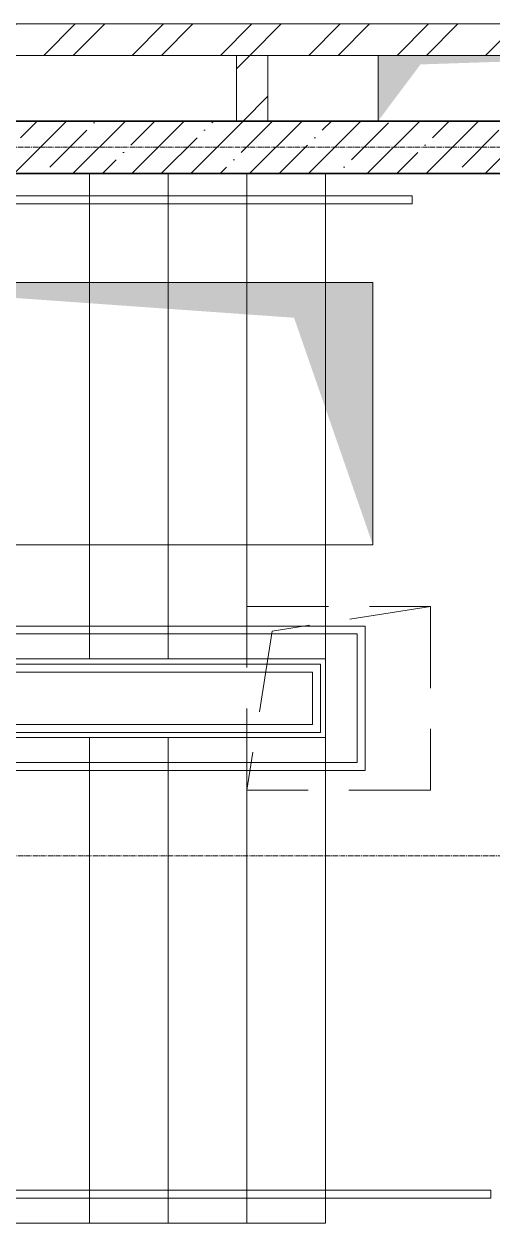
# Model space of a CAD drawing. Header units: millimetres. Extents: x -231292 to 573618, y -153144 to 564035.
# Drawn here: x 117878 to 119663, y 435002 to 439572 of the extents above; entities that cross this region are included whole.
import ezdxf

# ---------------------------------------------------------------- set-up
doc = ezdxf.new("R2010")
doc.units = ezdxf.units.MM
doc.linetypes.add('CENTER2', pattern=[28.575, 19.05, -3.175, 3.175, -3.175])
doc.linetypes.add('HIDDEN', pattern=[9.525, 6.35, -3.175])
doc.layers.get('0').update_dxf_attribs({"color": 250})
doc.layers.add('АР_Делит', color=250, linetype='Continuous', lineweight=0, plot=False)
for name, color, linetype, lineweight in [('АР_ЛК_Перила', 250, 'Continuous', 0), ('АР_Стены ЖБ', 250, 'Continuous', 35), ('АР_Стены кирпич', 250, 'Continuous', 20), ('АР_Ф_ЛК', 250, 'Continuous', 5), ('АР_Штриховка', 250, 'Continuous', 0), ('ОВ_Классы', 250, 'Continuous', 0), ('ОВ_Шахты', 250, 'Continuous', 5), ('РД_Ограждения', 250, 'Continuous', 5), ('РД_Оси_100', 250, 'Continuous', 0)]:
    doc.layers.add(name, color=color, linetype=linetype, lineweight=lineweight)

# ---------------------------------------------------------------- blocks, each defined once
blk = doc.blocks.new('otv')
at = {"linetype": 'Continuous'}
blk.add_lwpolyline([(0, -1), (0, 0), (1, 0), (1, -1)], close=True, dxfattribs=at)
blk.add_solid([(0, -1), (0, 0), (0.1346, -0.1366), (1, 0)], dxfattribs=at)
blk = doc.blocks.new('otv пунктир')
at = {"linetype": 'HIDDEN', "ltscale": 0.07}
blk.add_lwpolyline([(0, 0), (0, 1), (1, 1), (1, 0)], close=True, dxfattribs=at)
blk.add_lwpolyline([(0, 1), (0.1346, 0.1366), (1, 0)], dxfattribs=at)
blk = doc.blocks.new('СОШ_2200_АР_ОСИ_М100_28.05.24')
at = {"layer": 'РД_Оси_100', "linetype": 'CENTER2'}
blk.add_line((-5954.958, 72900), (95715.503, 72900), dxfattribs=at)
blk.add_lwpolyline([(119910, 70200), (-5954.958, 70200)], dxfattribs=at)

msp = doc.modelspace()

# ---------------------------------------------------------------- hatches: boundary and pattern name
at = {"layer": 'АР_Штриховка', "linetype": 'Continuous', "lineweight": 0}
h = msp.add_hatch(dxfattribs=at)
h.set_pattern_fill('ANSI32', color=256, scale=25, style=0)
h.set_pattern_definition([(45, (50428.77, 366201.75), (-168.3798, 168.3798), []), (45, (50541.02, 366201.75), (-168.3798, 168.3798), [])])
h.paths.add_polyline_path([(115028.768, 439571.753), (115148.768, 439451.753), (122028.764, 439451.753), (122148.764, 439571.753)], flags=0)
h = msp.add_hatch(dxfattribs=at)
h.set_pattern_fill('ANSI32', color=256, scale=25, angle=-360, style=0)
h.set_pattern_definition([(45, (50428.77, 366201.75), (-168.3798, 168.3798), []), (45, (50541.02, 366201.75), (-168.3798, 168.3798), [])])
h.paths.add_polyline_path([(118808.768, 439451.753), (118688.768, 439451.753), (118688.768, 439201.752), (118808.768, 439201.752)], flags=0)
at = {"layer": 'АР_Штриховка', "linetype": 'Continuous', "lineweight": 5}
h = msp.add_hatch(dxfattribs=at)
h.set_pattern_fill('ANSI35', color=256, scale=25, style=0)
h.set_pattern_definition([(45, (50428.77, 366201.75), (-112.2532, 112.2532), []), (45, (50541.02, 366201.75), (-112.2532, 112.2532), [198.4375, -39.6875, 0, -39.6875])])
h.paths.add_polyline_path([(112628.768, 439201.753), (112578.768, 439068.419), (112628.768, 439001.753), (113128.768, 439001.753), (113128.768, 439201.753)], flags=0)
h.paths.add_polyline_path([(114928.768, 439201.753), (114928.768, 439001.753), (121128.768, 439001.753), (121328.768, 439201.753)], flags=0)

# ---------------------------------------------------------------- linework, layer by layer
at = {"linetype": 'HIDDEN', "lineweight": 0, "ltscale": 0.5}
msp.add_lwpolyline([(117008.768, 437586.752), (119208.768, 437586.752), (119208.768, 438586.752), (117008.768, 438586.752)], close=True, dxfattribs=at)
at = {"layer": 'АР_ЛК_Перила'}
msp.add_lwpolyline([(115128.768, 437151.753), (119028.768, 437151.753), (119028.768, 436851.753), (115128.768, 436851.753)], close=True, dxfattribs=at)
at = {"layer": 'АР_Стены ЖБ', "linetype": 'Continuous', "lineweight": 35}
for p, q in [((121328.768, 439201.753), (114928.768, 439201.753)), ((114928.768, 439001.753), (121128.768, 439001.753))]:
    msp.add_line(p, q, dxfattribs=at)
at = {"layer": 'АР_Стены кирпич', "linetype": 'Continuous', "lineweight": 20}
for p, q in [((122148.764, 439571.753), (115028.768, 439571.753)), ((115148.768, 439451.753), (122028.764, 439451.753)), ((118808.768, 439451.753), (118688.768, 439451.753)), ((118688.768, 439451.753), (118688.768, 439201.752)), ((118808.768, 439201.752), (118808.768, 439451.753)), ((118688.768, 439201.752), (118808.768, 439201.752))]:
    msp.add_line(p, q, dxfattribs=at)
at = {"layer": 'АР_Ф_ЛК'}
for p, q in [((118128.768, 439001.753), (118128.768, 437151.753)), ((118428.768, 439001.753), (118428.768, 437151.753)), ((118728.768, 439001.753), (118728.768, 437151.753)), ((119028.768, 439001.753), (119028.768, 437151.753)), ((119028.768, 437151.753), (115128.765, 437151.753)), ((115128.768, 436851.753), (119028.768, 436851.753)), ((115128.768, 436851.753), (119028.768, 436851.753)), ((118128.768, 436851.753), (118128.768, 435001.753)), ((118428.768, 436851.753), (118428.768, 435001.753)), ((118728.768, 436851.753), (118728.768, 435001.753)), ((119028.768, 436851.753), (119028.768, 435001.753))]:
    msp.add_line(p, q, dxfattribs=at)
for points in [[(119028.768, 438086.753, 0, 150, 0), (118562.519, 438086.753, 0, 0, 0), (116121.768, 438086.771, 0, 0, 0)], [(115128.768, 435916.753, 0, 150, 0), (115595.017, 435916.753, 0, 0, 0), (119028.768, 435916.753, 0, 0, 0)]]:
    msp.add_lwpolyline(points, format="xyseb", dxfattribs=at)
msp.add_lwpolyline([(115128.768, 437151.753), (119028.768, 437151.753), (119028.768, 436851.753), (115128.768, 436851.753)], close=True, dxfattribs=at)
msp.add_lwpolyline([(115128.768, 437151.753), (119028.768, 437151.753), (119028.768, 436851.753), (115128.768, 436851.753)], close=True, dxfattribs=at)
msp.add_lwpolyline([(115128.768, 435001.753), (119028.765, 435001.753)], dxfattribs=at)
at = {"layer": 'РД_Ограждения'}
for points in [[(117828.768, 438916.753), (119358.768, 438916.753), (119358.768, 438886.753), (117828.768, 438886.753)], [(116923.979, 437276.753), (119178.979, 437276.753), (119178.979, 436726.753), (117523.979, 436726.753)], [(116923.979, 437246.753), (119148.979, 437246.753), (119148.979, 436756.753), (117523.979, 436756.753)], [(116928.768, 437131.753), (119008.768, 437131.753), (119008.768, 436871.753), (117528.768, 436871.753)], [(116928.768, 437101.753), (118978.768, 437101.753), (118978.768, 436901.753), (117528.768, 436901.753)], [(116928.768, 435126.753), (119658.768, 435126.753), (119658.768, 435096.753), (116928.768, 435096.753)]]:
    msp.add_lwpolyline(points, dxfattribs=at)

# ---------------------------------------------------------------- block references
at = {"layer": 'АР_Делит', "xscale": 1000, "yscale": 2200, "zscale": 1400, "rotation": 270}
msp.add_blockref('otv', (119208.768, 438586.752), dxfattribs=at)
at = {"layer": 'ОВ_Классы', "xscale": 700, "yscale": 700, "rotation": 270}
msp.add_blockref('otv пунктир', (118728.768, 437351.752), dxfattribs=at)
at = {"layer": 'ОВ_Шахты', "xscale": 1200, "yscale": 250}
msp.add_blockref('otv', (119228.768, 439451.753), dxfattribs=at)
at = {"layer": 'РД_Оси_100'}
msp.add_blockref('СОШ_2200_АР_ОСИ_М100_28.05.24', (50428.768, 366201.753), dxfattribs=at)

doc.saveas('drawing.dxf')
